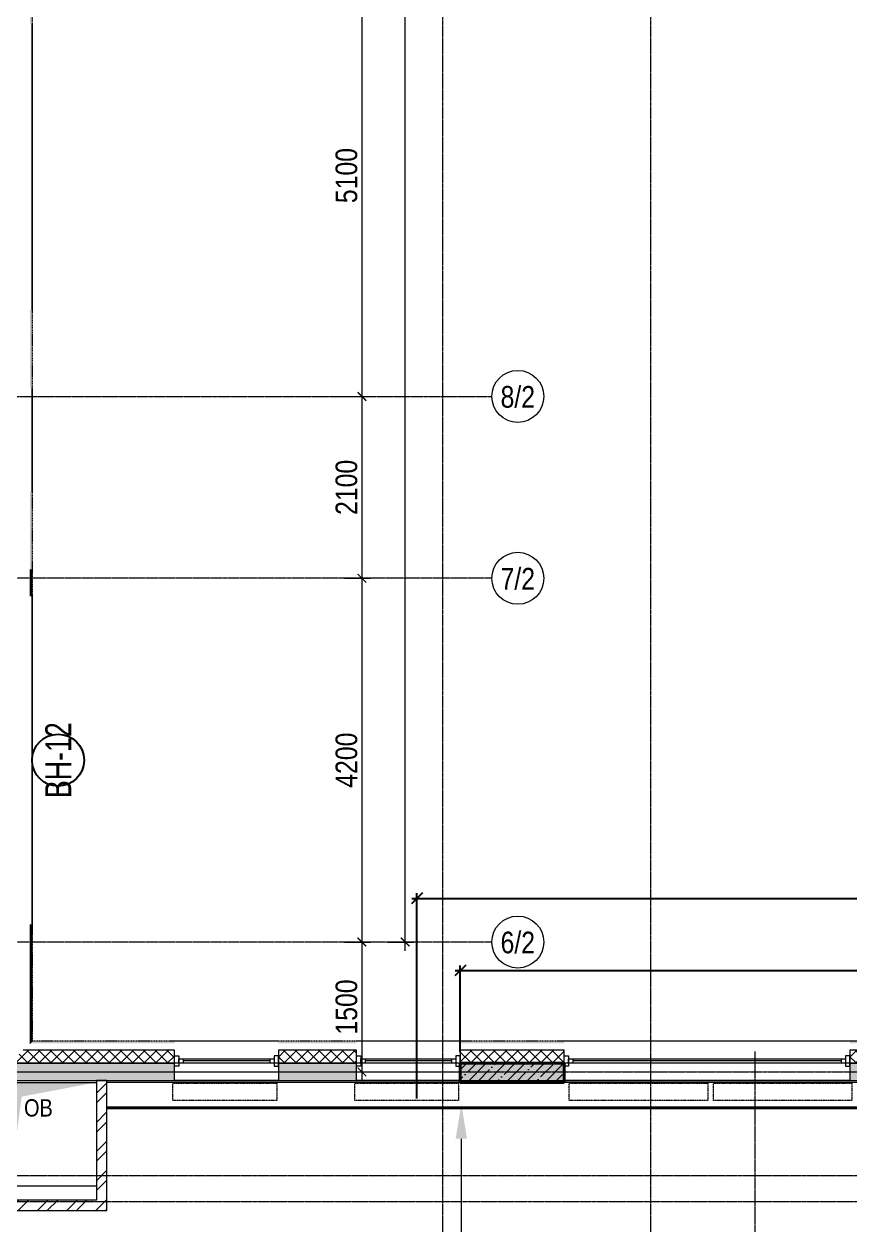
# Model space of a CAD drawing. Header units: millimetres. Extents: x -65509 to 912790, y 446 to 713294.
# Drawn here: x 208157 to 217695, y 139008 to 152875 of the extents above; entities that cross this region are included whole.
import ezdxf
from ezdxf import colors
from ezdxf.entities.mleader import LeaderData, LeaderLine
from ezdxf.enums import TextEntityAlignment as Align
from ezdxf.math import Vec2, Vec3

# ---------------------------------------------------------------- set-up
doc = ezdxf.new("R2010")
doc.units = ezdxf.units.MM
for name, pattern in [('CENTER2', [28.575, 19.05, -3.175, 3.175, -3.175]), ('DASHED', [19.05, 12.7, -6.35]), ('HIDDEN2', [4.7625, 3.175, -1.5875])]:
    doc.linetypes.add(name, pattern=pattern)
doc.layers.get('Defpoints').update_dxf_attribs({"color": 250})
for name, color, linetype, lineweight in [('A-Wall-Open', 250, 'Continuous', 5), ('A-Wall_Материал_Газоблок_Контур', 250, 'Continuous', 0), ('АР_Витраж марка', 250, 'Continuous', 9), ('АР_Колонны', 250, 'Continuous', 30), ('АР_Окна', 250, 'Continuous', 5), ('АР_Стены ЖБ', 250, 'Continuous', 35), ('АР_Стены кирпич', 250, 'Continuous', 20), ('АР_Стены ПЕНОблок', 250, 'Continuous', 20), ('АР_Утеплитель', 250, 'Continuous', 0), ('АР_Штриховка', 250, 'Continuous', 0), ('КМ_Фахверки', 250, 'Continuous', 25), ('ОВ_Шахты', 250, 'Continuous', 5), ('Размеры зашивки ГКЛ', 250, 'Continuous', 0), ('РД_Оси_100', 250, 'Continuous', 0), ('РД_Оси_размер', 250, 'Continuous', 0)]:
    doc.layers.add(name, color=color, linetype=linetype, lineweight=lineweight)
doc.layers.add('АР_Делит', color=250, linetype='Continuous', lineweight=0, plot=False)
doc.layers.add('РД_Витраж_проем', color=250, linetype='Continuous', lineweight=0, plot=False)
doc.layers.add('АР_Отопительные приборы', color=1, linetype='HIDDEN2', lineweight=0, true_color=0xff0000)
doc.layers.add('Зашивка радиаторов тип 1 (фанера и МДФ)', color=7, linetype='Continuous', lineweight=0, true_color=0x000085)
doc.layers.add('СПДС_РАЗМЕРЫ', color=250, linetype='Continuous')
doc.styles.add('Arial_09', font='ARIALN.TTF', dxfattribs={"width": 0.9})
doc.styles.add('style1', font='ARIALN.TTF')
doc.styles.add('ккк', font='isocpeur.ttf', dxfattribs={"width": 0.85, "oblique": 15})
doc.dimstyles.new('Dim100_ареал', dxfattribs={"dimscale": 100, "dimtxt": 2.5, "dimasz": 1, "dimexe": 1, "dimexo": 1, "dimgap": 0.5, "dimtad": 1, "dimzin": 12, "dimdsep": 46, "dimtxsty": 'style1', "dimblk": 'ARCHTICK', "dimcen": 1, "dimdle": 1, "dimclrd": 256, "dimclre": 256, "dimaunit": 1, "dimadec": 0, "dimazin": 3, "dimtfac": 1, "dimtmove": 1, "dimatfit": 3, "dimldrblk": 'OPEN30', "dimfxl": 4, "dimfxlon": 1, "dimtolj": 1, "dimtzin": 0, "dimlwd": 9, "dimlwe": 9, "dimarcsym": 0})
doc.dimstyles.new('scale_100', dxfattribs={"dimtxt": 250, "dimasz": 125, "dimexe": 60, "dimexo": 100, "dimgap": 30, "dimtad": 1, "dimdec": 0, "dimdsep": 46, "dimtxsty": 'style1', "dimblk": 'OBLIQUE', "dimcen": 150, "dimdle": 60, "dimclrd": 256, "dimclre": 256, "dimclrt": 256, "dimadec": 0, "dimazin": 0, "dimtfac": 1, "dimtdec": 0, "dimtmove": 1, "dimatfit": 3, "dimldrblk": 'OBLIQUE', "dimfxl": 1, "dimtolj": 1, "dimtzin": 0, "dimarcsym": 0})

# ---------------------------------------------------------------- blocks, each defined once
blk = doc.blocks.new('A-iden')
at = {"linetype": 'Continuous', "lineweight": 5}
blk.add_circle((0, -4), 3, dxfattribs=at)
at = {"color": 0, "linetype": 'Continuous', "lineweight": 20, "style": 'ккк', "width": 0.85}
blk.add_attdef('ID', text='', height=8, dxfattribs=at).set_placement((0.31, -3.85), align=Align.MIDDLE_CENTER)
blk = doc.blocks.new('_ArchTick')
at = {"color": 0, "linetype": 'ByBlock', "const_width": 0.15}
blk.add_lwpolyline([(-0.5, -0.5), (0.5, 0.5)], dxfattribs=at)
blk = doc.blocks.new('*D229')
at = {"layer": 'Defpoints', "color": 0, "transparency": 16777216}
for p in [(68364, 68320), (70364, 68320), (68364, 15000)]:
    blk.add_point(p, dxfattribs=at)
at = {"layer": 'РД_Оси_размер', "color": 0, "lineweight": 5, "transparency": 16777216}
for p, q in [((70364, 14900), (70364, 68420)), ((70164, 68320), (70464, 68320)), ((70164, 15000), (70464, 15000))]:
    blk.add_line(p, q, dxfattribs=at)
at = {"layer": 'РД_Оси_размер', "color": 0, "lineweight": 5, "transparency": 16777216, "xscale": 100, "yscale": 100, "zscale": 100}
for p, rotation in [((70364, 68320), 90), ((70364, 15000), 270)]:
    blk.add_blockref('_ArchTick', p, dxfattribs=dict(at, rotation=rotation))
at = {"layer": 'РД_Оси_размер', "color": 0, "transparency": 16777216, "insert": (70186, 41660), "char_height": 250, "attachment_point": 5, "rotation": 90, "style": 'style1'}
blk.add_mtext('\\A1;53320', dxfattribs=at)
blk = doc.blocks.new('_Open30')
at = {"color": 0, "linetype": 'ByBlock', "lineweight": -2}
for p, q in [((-1, 0.27), (0, 0)), ((0, 0), (-1, -0.27)), ((0, 0), (-1, 0))]:
    blk.add_line(p, q, dxfattribs=at)
blk = doc.blocks.new('*D202')
at = {"layer": 'Defpoints', "color": 0, "transparency": 16777216}
for p in [(68364, 26400), (68364, 21300), (69864, 21300)]:
    blk.add_point(p, dxfattribs=at)
at = {"layer": 'РД_Оси_размер', "color": 0, "lineweight": 5, "transparency": 16777216}
for p, q in [((69864, 26500), (69864, 21200)), ((69664, 26400), (69964, 26400)), ((69664, 21300), (69964, 21300))]:
    blk.add_line(p, q, dxfattribs=at)
at = {"layer": 'РД_Оси_размер', "color": 0, "lineweight": 5, "transparency": 16777216, "xscale": 100, "yscale": 100, "zscale": 100}
for p, rotation in [((69864, 26400), 90), ((69864, 21300), 270)]:
    blk.add_blockref('_ArchTick', p, dxfattribs=dict(at, rotation=rotation))
at = {"layer": 'РД_Оси_размер', "color": 0, "transparency": 16777216, "insert": (69686, 23850), "char_height": 250, "attachment_point": 5, "rotation": 90, "style": 'style1'}
blk.add_mtext('\\A1;5100', dxfattribs=at)
blk = doc.blocks.new('*D215')
at = {"layer": 'Defpoints', "color": 0, "transparency": 16777216}
for p in [(68364, 21300), (68364, 19200), (69864, 19200)]:
    blk.add_point(p, dxfattribs=at)
at = {"layer": 'РД_Оси_размер', "color": 0, "lineweight": 5, "transparency": 16777216}
for p, q in [((69864, 21400), (69864, 19100)), ((69664, 21300), (69964, 21300)), ((69664, 19200), (69964, 19200))]:
    blk.add_line(p, q, dxfattribs=at)
at = {"layer": 'РД_Оси_размер', "color": 0, "lineweight": 5, "transparency": 16777216, "xscale": 100, "yscale": 100, "zscale": 100}
for p, rotation in [((69864, 21300), 90), ((69864, 19200), 270)]:
    blk.add_blockref('_ArchTick', p, dxfattribs=dict(at, rotation=rotation))
at = {"layer": 'РД_Оси_размер', "color": 0, "transparency": 16777216, "insert": (69686, 20250), "char_height": 250, "attachment_point": 5, "rotation": 90, "style": 'style1'}
blk.add_mtext('\\A1;2100', dxfattribs=at)
blk = doc.blocks.new('*D216')
at = {"layer": 'Defpoints', "color": 0, "transparency": 16777216}
for p in [(68364, 19200), (68364, 15000), (69864, 15000)]:
    blk.add_point(p, dxfattribs=at)
at = {"layer": 'РД_Оси_размер', "color": 0, "lineweight": 5, "transparency": 16777216}
for p, q in [((69864, 19300), (69864, 14900)), ((69664, 19200), (69964, 19200)), ((69664, 15000), (69964, 15000))]:
    blk.add_line(p, q, dxfattribs=at)
at = {"layer": 'РД_Оси_размер', "color": 0, "lineweight": 5, "transparency": 16777216, "xscale": 100, "yscale": 100, "zscale": 100}
for p, rotation in [((69864, 19200), 90), ((69864, 15000), 270)]:
    blk.add_blockref('_ArchTick', p, dxfattribs=dict(at, rotation=rotation))
at = {"layer": 'РД_Оси_размер', "color": 0, "transparency": 16777216, "insert": (69686, 17100), "char_height": 250, "attachment_point": 5, "rotation": 90, "style": 'style1'}
blk.add_mtext('\\A1;4200', dxfattribs=at)
blk = doc.blocks.new('*D203')
at = {"layer": 'Defpoints', "color": 0, "transparency": 16777216}
for p in [(68364, 15000), (68364, 13500), (69864, 13500)]:
    blk.add_point(p, dxfattribs=at)
at = {"layer": 'РД_Оси_размер', "color": 0, "lineweight": 5, "transparency": 16777216}
for p, q in [((69664, 15000), (69964, 15000)), ((69864, 15100), (69864, 13400)), ((69664, 13500), (69964, 13500))]:
    blk.add_line(p, q, dxfattribs=at)
at = {"layer": 'РД_Оси_размер', "color": 0, "lineweight": 5, "transparency": 16777216, "xscale": 100, "yscale": 100, "zscale": 100}
for p, rotation in [((69864, 15000), 90), ((69864, 13500), 270)]:
    blk.add_blockref('_ArchTick', p, dxfattribs=dict(at, rotation=rotation))
at = {"layer": 'РД_Оси_размер', "color": 0, "transparency": 16777216, "insert": (69686, 14250), "char_height": 250, "attachment_point": 5, "rotation": 90, "style": 'style1'}
blk.add_mtext('\\A1;1500', dxfattribs=at)
blk = doc.blocks.new('otv')
at = {"linetype": 'Continuous'}
blk.add_lwpolyline([(0, -1), (0, 0), (1, 0), (1, -1)], close=True, dxfattribs=at)
blk.add_solid([(0, -1), (0, 0), (0.135, -0.137), (1, 0)], dxfattribs=at)
blk = doc.blocks.new('_Oblique')
at = {"color": 0, "linetype": 'ByBlock', "lineweight": -2}
blk.add_line((-0.5, -0.5), (0.5, 0.5), dxfattribs=at)
blk = doc.blocks.new('*D905')
at = {"layer": 'Defpoints', "color": 0, "lineweight": 25, "transparency": 16777216}
for p in [(225650, 142779), (212695, 140368), (225650, 140368)]:
    blk.add_point(p, dxfattribs=at)
at = {"layer": 'СПДС_РАЗМЕРЫ', "lineweight": -2, "transparency": 16777216}
for p, q in [((212695, 140468), (212695, 142839)), ((225650, 140468), (225650, 142839)), ((212635, 142779), (225710, 142779))]:
    blk.add_line(p, q, dxfattribs=at)
at = {"layer": 'СПДС_РАЗМЕРЫ', "lineweight": -2, "transparency": 16777216, "xscale": 125, "yscale": 125, "zscale": 125, "rotation": 180}
blk.add_blockref('_Oblique', (212695, 142779), dxfattribs=at)
at = {"layer": 'СПДС_РАЗМЕРЫ', "lineweight": -2, "transparency": 16777216, "xscale": 125, "yscale": 125, "zscale": 125}
blk.add_blockref('_Oblique', (225650, 142779), dxfattribs=at)
at = {"layer": 'СПДС_РАЗМЕРЫ', "lineweight": 0, "transparency": 16777216, "insert": (219173, 142936), "char_height": 250, "attachment_point": 5, "style": 'style1'}
blk.add_mtext('\\A1;12955', dxfattribs=at)
blk = doc.blocks.new('*D906')
at = {"layer": 'Defpoints', "color": 0, "lineweight": 25, "transparency": 16777216}
for p in [(225650, 141946), (213195, 140903), (225650, 139535)]:
    blk.add_point(p, dxfattribs=at)
at = {"layer": 'СПДС_РАЗМЕРЫ', "lineweight": -2, "transparency": 16777216}
for p, q in [((213195, 141003), (213195, 142006)), ((225650, 139635), (225650, 142006)), ((213135, 141946), (225710, 141946))]:
    blk.add_line(p, q, dxfattribs=at)
at = {"layer": 'СПДС_РАЗМЕРЫ', "lineweight": -2, "transparency": 16777216, "xscale": 125, "yscale": 125, "zscale": 125, "rotation": 180}
blk.add_blockref('_Oblique', (213195, 141946), dxfattribs=at)
at = {"layer": 'СПДС_РАЗМЕРЫ', "lineweight": -2, "transparency": 16777216, "xscale": 125, "yscale": 125, "zscale": 125}
blk.add_blockref('_Oblique', (225650, 141946), dxfattribs=at)
at = {"layer": 'СПДС_РАЗМЕРЫ', "lineweight": 0, "transparency": 16777216, "insert": (219423, 142103), "char_height": 250, "attachment_point": 5, "style": 'style1'}
blk.add_mtext('\\A1;12455', dxfattribs=at)
blk = doc.blocks.new('МаркаВитража1')
at = {"layer": 'Defpoints'}
blk.add_circle((0, 0), 3, dxfattribs=at)
at = {"color": 0, "linetype": 'ByBlock', "lineweight": -2, "style": 'Arial_09', "width": 0.9}
blk.add_attdef('АР-ОКНО:НАИМЕНОВАНИЕ', text='', height=3, dxfattribs=at).set_placement((0, 0), align=Align.MIDDLE)
blk = doc.blocks.new('СОШ_2200_АР_ОСИ_М100_28.05.24')
at = {"layer": 'АР_Делит', "color": 5, "linetype": 'DASHED'}
blk.add_lwpolyline([(114955, 135155), (114955, -355), (93595.036, -355), (93595.036, 13855), (94145, 13855), (94145, 68320), (66055, 68320), (66055, 13857.73), (83455, 13857.73), (83455, -355), (45245, -355), (45245, 13145), (44695, 13145), (44695, 26755), (45245, 26755), (45245, 68320), (20455, 68320), (20455, 26755), (27955, 26755), (27955, 13145), (-355, 13145), (-355, 100855), (37145, 100855), (37145, 129155)], dxfattribs=at)
at = {"layer": 'РД_Оси_100', "linetype": 'CENTER2'}
for p, q in [((73200, -6155), (73200, 139938.679)), ((70800, -6155), (70800, 90900)), ((71363.995, 19200), (33000, 19200)), ((71363.995, 15000), (33000, 15000)), ((33000, 13500), (85055, 13500)), ((65700, 13500), (71364.045, 13500))]:
    blk.add_line(p, q, dxfattribs=at)
for points in [[(33000, 21300), (71363.995, 21300)], [(74400, 13738.107), (74400, -6155)], [(85055, 12300), (33500, 12300), (33000, 12450)], [(85055, 12000), (33500, 12000), (33000, 11850)]]:
    blk.add_lwpolyline(points, dxfattribs=at)
at = {"layer": 'РД_Оси_100', "color": 0}
ref = blk.add_blockref('A-iden', (71663.995, 21700), dxfattribs=dict(at, xscale=100, yscale=100, zscale=100))
ref.add_attrib('ID', '8/2', dxfattribs={"layer": '0', "linetype": 'Continuous', "height": 250, "style": 'style1'}).set_placement((71663.995, 21300), align=Align.MIDDLE)
ref = blk.add_blockref('A-iden', (71663.995, 19600), dxfattribs=dict(at, xscale=100, yscale=100, zscale=100))
ref.add_attrib('ID', '7/2', dxfattribs={"layer": '0', "linetype": 'Continuous', "height": 250, "style": 'style1'}).set_placement((71663.995, 19200), align=Align.MIDDLE)
ref = blk.add_blockref('A-iden', (71663.995, 15400), dxfattribs=dict(at, xscale=100, yscale=100, zscale=100))
ref.add_attrib('ID', '6/2', dxfattribs={"layer": '0', "linetype": 'Continuous', "height": 250, "style": 'style1'}).set_placement((71663.995, 15000), align=Align.MIDDLE)
at = {"layer": 'РД_Оси_размер'}
for base, p1, p2, picture, middle in [((70363.995, 68320), (68363.995, 15000), (68363.995, 68320), '*D229', (70186.352, 41660)), ((69863.995, 21300), (68363.995, 26400), (68363.995, 21300), '*D202', (69686.352, 23850)), ((69863.995, 19200), (68363.995, 21300), (68363.995, 19200), '*D215', (69686.352, 20250)), ((69863.995, 15000), (68363.995, 19200), (68363.995, 15000), '*D216', (69686.352, 17100)), ((69863.995, 13500), (68363.995, 15000), (68363.995, 13500), '*D203', (69686.352, 14250))]:
    dim = blk.add_linear_dim(base=base, p1=p1, p2=p2, angle=90, dimstyle='Dim100_ареал', dxfattribs=at)
    dim.commit()
    dim.dimension.update_dxf_attribs({"geometry": picture, "text_midpoint": middle})

msp = doc.modelspace()

# ---------------------------------------------------------------- hatches: boundary and pattern name
at = {"layer": 'АР_Штриховка', "linetype": 'Continuous', "lineweight": 0}
h = msp.add_hatch(dxfattribs=at)
h.set_pattern_fill('_U', color=256, angle=-360, style=0, pattern_type=0)
h.set_pattern_definition([(360, (142195.1574, 127275.0729), (3e-17, 1), [])])
h.paths.add_polyline_path([(208250.157, 195595.073), (208225.157, 195620.073), (208225.157, 194775.073), (208250.157, 194775.073)], flags=0)
h.paths.add_polyline_path([(208250.157, 193275.073), (208225.157, 193275.073), (208225.157, 192375.073), (208250.157, 192375.073)], flags=0)
h.paths.add_polyline_path([(208250.157, 189075.073), (208225.157, 189075.073), (208225.157, 188175.073), (208250.157, 188175.073)], flags=0)
h.paths.add_polyline_path([(208250.157, 186975.073), (208225.157, 186975.073), (208225.157, 186075.073), (208250.157, 186075.073)], flags=0)
h.paths.add_polyline_path([(208250.157, 182775.073), (208225.157, 182775.073), (208225.157, 180975.073), (208250.157, 180975.073)], flags=0)
h.paths.add_polyline_path([(208250.157, 177675.073), (208225.157, 177675.073), (208225.157, 176775.073), (208250.157, 176775.073)], flags=0)
h.paths.add_polyline_path([(208250.157, 175575.073), (208225.157, 175575.073), (208225.157, 174675.073), (208250.157, 174675.073)], flags=0)
h.paths.add_polyline_path([(208250.157, 173475.073), (208225.157, 173475.073), (208225.157, 171375.073), (208250.157, 171375.073)], flags=0)
h.paths.add_polyline_path([(208250.157, 170175.073), (208225.157, 170175.073), (208225.157, 169275.073), (208250.157, 169275.073)], flags=0)
h.paths.add_polyline_path([(208250.157, 168075.073), (208225.157, 168075.073), (208225.157, 167175.073), (208250.157, 167175.073)], flags=0)
h.paths.add_polyline_path([(208250.157, 163875.073), (208225.157, 163875.073), (208225.157, 162075.073), (208250.157, 162075.073)], flags=0)
h.paths.add_polyline_path([(208250.157, 160875.073), (208225.157, 160875.073), (208225.157, 159975.073), (208250.157, 159975.073)], flags=0)
h.paths.add_polyline_path([(208250.157, 158775.073), (208225.157, 158775.073), (208225.157, 157875.073), (208250.157, 157875.073)], flags=0)
h.paths.add_polyline_path([(208250.157, 154575.073), (208225.157, 154575.073), (208225.157, 152875.074), (208250.157, 152875.074)], flags=0)
h.paths.add_polyline_path([(208250.157, 149575.074), (208225.157, 149575.074), (208225.157, 148675.074), (208250.157, 148675.074)], flags=0)
h.paths.add_polyline_path([(208250.157, 147475.074), (208225.157, 147475.074), (208225.157, 146575.072), (208250.157, 146575.072)], flags=0)
h = msp.add_hatch(dxfattribs=at)
h.set_pattern_fill('_U', color=256, angle=-360, style=0, pattern_type=0)
h.set_pattern_definition([(360, (142195.1574, 127275.0729), (-4e-16, 1), [])])
h.paths.add_polyline_path([(208250.159, 146575.072), (208225.159, 146575.072), (208225.159, 146275.073), (208250.159, 146275.073)], flags=0)
h.paths.add_polyline_path([(208250.157, 142475.073), (208225.157, 142475.073), (208225.156, 141105.073), (208250.156, 141130.073)], flags=0)
h = msp.add_hatch(dxfattribs=at)
h.set_pattern_fill('_U', color=256, style=0, pattern_type=0)
h.set_pattern_definition([(360, (142195.1574, 127275.0729), (2e-14, 1), [])])
h.paths.add_polyline_path([(208250.156, 141130.073), (208225.156, 141105.073), (209895.158, 141105.073), (209895.158, 141130.073)], flags=0)
h.paths.add_polyline_path([(211095.158, 141130.073), (211095.158, 141105.073), (211995.157, 141105.073), (211995.157, 141130.073)], flags=0)
h.paths.add_polyline_path([(213195.157, 141130.073), (213195.157, 141105.073), (214395.094, 141105.073), (214395.094, 141130.073)], flags=0)
h.paths.add_polyline_path([(217695.094, 141130.073), (217695.094, 141105.073), (218595.157, 141105.073), (218595.157, 141130.073)], flags=0)
h.paths.add_polyline_path([(221895.157, 141130.073), (221895.157, 141105.073), (223295.157, 141105.073), (223295.157, 141130.073)], flags=0)
h.paths.add_polyline_path([(224495.157, 141130.073), (224495.157, 141105.073), (225625.157, 141105.073), (225650.157, 141130.073)], flags=0)
h = msp.add_hatch(dxfattribs=at)
h.set_pattern_fill('ANSI37', color=256, scale=30, style=0)
h.set_pattern_definition([(45, (142195.16, 127275.07), (-67.35192, 67.35192), []), (135, (142195.16, 127275.07), (-67.35192, -67.35192), [])])
h.paths.add_polyline_path([(208145.156, 141025.073), (207995.156, 140875.073), (209895.158, 140875.073), (209895.158, 141025.073)], flags=0)
h.paths.add_polyline_path([(211095.158, 141025.073), (211095.158, 140875.073), (211995.157, 140875.073), (211995.157, 141025.073)], flags=0)
h.paths.add_polyline_path([(213195.157, 141025.073), (213195.157, 140875.073), (214395.094, 140875.073), (214395.094, 141025.073)], flags=0)
h.paths.add_polyline_path([(217695.094, 141025.073), (217695.094, 140875.073), (218595.157, 140875.073), (218595.157, 141025.073)], flags=0)
h.paths.add_polyline_path([(221895.157, 141025.073), (221895.157, 140875.073), (223295.157, 140875.073), (223295.157, 141025.073)], flags=0)
h.paths.add_polyline_path([(224495.157, 141025.073), (224495.157, 140875.073), (225395.157, 140875.073), (225545.157, 141025.073)], flags=0)
h = msp.add_hatch(dxfattribs=at)
h.set_pattern_fill('AR-CONC', color=256, style=0)
h.set_pattern_definition([(50, (142195.16, 127275.07), (182.18467, -15.93909), [19.05, -209.55]), (355, (142195.16, 127275.07), (-35.24342, 191.05685), [15.24, -167.6406]), (100.45144, (142210.34, 127273.74), (146.94125, 175.11775), [16.19, -178.09024]), (46.1842, (142195.16, 127325.87), (271.07904, -42.0423), [28.575, -314.325]), (96.63556, (142217.75, 127322.37), (237.4041, 247.4261), [24.285, -267.1356]), (351.18415, (142195.16, 127325.87), (237.4041, 247.4261), [22.86, -251.4597]), (21, (142220.56, 127313.17), (151.6144, -102.2652), [19.05, -209.55]), (326, (142220.56, 127313.17), (61.80203, 184.18797), [15.24, -167.64]), (71.45144, (142233.2, 127304.65), (213.41642, 81.92277), [16.19, -178.08994]), (37.5, (142195.16, 127275.07), (3.088603, 84.55504), [0, -165.608, 0, -170.18, 0, -168.275]), (7.5, (142195.16, 127275.07), (66.81966, 100.18057), [0, -97.028, 0, -161.798, 0, -64.135]), (327.5, (142138.515, 127275.07), (135.590595, -5.728744), [0, -63.5, 0, -198.12, 0, -262.89]), (317.5, (142113.12, 127275.07), (148.12918, 25.42649), [0, -82.55, 0, -131.572, 0, -186.69])])
h.paths.add_polyline_path([(207995.156, 140875.073), (207995.156, 140675.073), (209895.158, 140675.073), (209895.158, 140875.073)], flags=0)
h.paths.add_polyline_path([(211095.158, 140875.073), (211095.158, 140675.073), (211995.157, 140675.073), (211995.157, 140875.073)], flags=0)
h.paths.add_polyline_path([(213195.157, 140875.073), (213195.157, 140675.073), (214395.094, 140675.073), (214395.094, 140875.073)], flags=0)
h.paths.add_polyline_path([(217695.094, 140875.073), (217695.094, 140675.073), (218595.157, 140675.073), (218595.157, 140875.073)], flags=0)
h.paths.add_polyline_path([(221895.157, 140875.073), (221895.157, 140675.073), (223295.157, 140675.073), (223295.157, 140875.073)], flags=0)
h.paths.add_polyline_path([(224495.157, 140875.073), (224495.157, 140675.073), (225195.157, 140675.073), (225395.157, 140875.073)], flags=0)
at = {"layer": 'АР_Штриховка', "linetype": 'Continuous', "lineweight": 5}
h = msp.add_hatch(dxfattribs=at)
h.set_pattern_fill('ANSI35', color=256, scale=25, angle=-360, style=0)
h.set_pattern_definition([(45, (142195.16, 127275.07), (-112.2532, 112.2532), []), (45, (142307.41, 127275.07), (-112.2532, 112.2532), [198.4375, -39.6875, 0, -39.6875])])
h.paths.add_polyline_path([(214395.157, 140655.073), (213195.157, 140655.073), (213195.157, 140875.073), (214395.157, 140875.073)], flags=0)
at = {"layer": 'АР_Штриховка', "linetype": 'Continuous', "lineweight": 0}
h = msp.add_hatch(dxfattribs=at)
h.set_pattern_fill('ANSI32', color=256, scale=25, angle=-360, style=0)
h.set_pattern_definition([(45, (142195.16, 127275.07), (-168.3798, 168.3798), []), (45, (142307.4, 127275.07), (-168.3798, 168.3798), [])])
h.paths.add_polyline_path([(209114.741, 140675.073), (208994.741, 140675.073), (208994.741, 139295.073), (209114.741, 139175.073)], flags=0)
h = msp.add_hatch(dxfattribs=at)
h.set_pattern_fill('ANSI32', color=256, scale=25, style=0)
h.set_pattern_definition([(45, (142195.16, 127275.07), (-168.3798, 168.3798), []), (45, (142307.4, 127275.07), (-168.3798, 168.3798), [])])
h.paths.add_polyline_path([(209114.741, 139175.073), (208994.741, 139295.073), (207995.156, 139295.073), (207995.156, 139175.073)], flags=0)

# ---------------------------------------------------------------- linework, layer by layer
at = {"layer": 'A-Wall-Open', "linetype": 'Continuous', "lineweight": 5}
msp.add_line((208250.159, 146275.073), (208250.157, 142475.073), dxfattribs=at)
at = {"layer": 'A-Wall_Материал_Газоблок_Контур', "linetype": 'Continuous', "lineweight": 0}
for p, q in [((208250.157, 149575.074), (208250.157, 152875.074)), ((208250.157, 147475.074), (208250.157, 148675.074)), ((211095.158, 141130.073), (209895.158, 141130.073)), ((213195.157, 141130.073), (211995.157, 141130.073)), ((217695.094, 141130.073), (214395.094, 141130.073)), ((209895.158, 140675.073), (211095.158, 140675.073)), ((211995.157, 140675.073), (213195.157, 140675.073)), ((214395.094, 140675.073), (217695.094, 140675.073))]:
    msp.add_line(p, q, dxfattribs=at)
at = {"layer": 'АР_Колонны', "linetype": 'HIDDEN2', "lineweight": 25}
for p, q in [((213195.157, 140875.073), (214395.157, 140875.073)), ((213195.157, 140655.073), (213195.157, 140875.073)), ((214395.157, 140875.073), (214395.157, 140655.073)), ((214395.157, 140655.073), (213195.157, 140655.073))]:
    msp.add_line(p, q, dxfattribs=at)
at = {"layer": 'АР_Колонны', "linetype": 'Continuous', "lineweight": 35}
for p, q in [((213195.157, 140875.073), (213195.157, 140655.073)), ((214395.157, 140875.073), (213195.157, 140875.073)), ((213195.157, 140655.073), (213195.157, 140875.073)), ((213195.157, 140875.073), (214395.157, 140875.073)), ((214395.157, 140655.073), (214395.157, 140875.073)), ((214395.157, 140875.073), (214395.157, 140655.073)), ((213195.157, 140655.073), (214395.157, 140655.073)), ((214395.157, 140655.073), (213195.157, 140655.073))]:
    msp.add_line(p, q, dxfattribs=at)
at = {"layer": 'АР_Окна', "linetype": 'Continuous', "lineweight": 5}
for p, q in [((208250.157, 152875.074), (208250.157, 149575.074)), ((208250.157, 148675.074), (208250.157, 147475.074)), ((211095.158, 141130.073), (209895.158, 141130.073)), ((213195.157, 141130.073), (211995.157, 141130.073)), ((217695.094, 141130.073), (214395.094, 141130.073)), ((209995.158, 140927.573), (209995.158, 140877.573)), ((210995.158, 140902.573), (209995.158, 140902.573)), ((210995.158, 140927.573), (210995.158, 140877.573)), ((212095.157, 140927.573), (212095.157, 140877.573)), ((213095.157, 140902.573), (212095.157, 140902.573)), ((213095.157, 140927.573), (213095.157, 140877.573)), ((214495.094, 140927.573), (214495.094, 140877.573)), ((217595.094, 140902.573), (214495.094, 140902.573)), ((217595.094, 140927.573), (217595.094, 140877.573)), ((211095.158, 140675.073), (209895.158, 140675.073)), ((213195.157, 140675.073), (211995.157, 140675.073)), ((217695.094, 140675.073), (214395.094, 140675.073))]:
    msp.add_line(p, q, dxfattribs=at)
for points in [[(209945.158, 140842.573), (209895.158, 140842.573), (209895.158, 140962.573), (209945.158, 140962.573)], [(211045.158, 140927.573), (211045.158, 140877.573), (209945.158, 140877.573), (209945.158, 140927.573)], [(211045.158, 140842.573), (211095.158, 140842.573), (211095.158, 140962.573), (211045.158, 140962.573)], [(212045.157, 140842.573), (211995.157, 140842.573), (211995.157, 140962.573), (212045.157, 140962.573)], [(213145.157, 140927.573), (213145.157, 140877.573), (212045.157, 140877.573), (212045.157, 140927.573)], [(213145.157, 140842.573), (213195.157, 140842.573), (213195.157, 140962.573), (213145.157, 140962.573)], [(214445.094, 140842.573), (214395.094, 140842.573), (214395.094, 140962.573), (214445.094, 140962.573)], [(217645.094, 140927.573), (217645.094, 140877.573), (214445.094, 140877.573), (214445.094, 140927.573)], [(217645.094, 140842.573), (217695.094, 140842.573), (217695.094, 140962.573), (217645.094, 140962.573)]]:
    msp.add_lwpolyline(points, close=True, dxfattribs=at)
at = {"layer": 'АР_Отопительные приборы'}
for points in [[(209876.009, 140645.073), (211076.009, 140645.073), (211076.009, 140445.073), (209876.009, 140445.073)], [(211976.008, 140645.073), (213176.008, 140645.073), (213176.008, 140445.073), (211976.008, 140445.073)], [(214452.843, 140645.073), (216052.843, 140645.073), (216052.843, 140445.073), (214452.843, 140445.073)], [(216118.076, 140645.073), (217718.076, 140645.073), (217718.076, 140445.073), (216118.076, 140445.073)]]:
    msp.add_lwpolyline(points, close=True, dxfattribs=at)
at = {"layer": 'АР_Стены ЖБ', "linetype": 'Continuous', "lineweight": 40}
for p, q in [((213195.157, 140655.073), (213195.157, 140875.073)), ((213195.157, 140875.073), (214395.157, 140875.073)), ((214395.157, 140875.073), (214395.157, 140655.073)), ((214395.157, 140655.073), (213195.157, 140655.073))]:
    msp.add_line(p, q, dxfattribs=at)
at = {"layer": 'АР_Стены кирпич', "linetype": 'Continuous', "lineweight": 20}
for p, q in [((209114.741, 140675.073), (208994.741, 140675.073)), ((208994.741, 140675.073), (208994.741, 139295.073)), ((209114.741, 139175.073), (209114.741, 140675.073)), ((208994.741, 139295.073), (207995.156, 139295.073)), ((207995.156, 139175.073), (209114.741, 139175.073))]:
    msp.add_line(p, q, dxfattribs=at)
at = {"layer": 'АР_Стены ПЕНОблок', "linetype": 'Continuous', "lineweight": 20}
for p, q in [((209895.158, 140875.073), (207995.156, 140875.073)), ((209895.158, 140675.073), (209895.158, 140875.073)), ((211095.158, 140875.073), (211095.158, 140675.073)), ((211995.157, 140875.073), (211095.158, 140875.073)), ((211995.157, 140675.073), (211995.157, 140875.073)), ((213195.157, 140875.073), (213195.157, 140675.073)), ((214395.094, 140875.073), (213195.157, 140875.073)), ((214395.094, 140675.073), (214395.094, 140875.073)), ((217695.094, 140875.073), (217695.094, 140675.073)), ((218595.157, 140875.073), (217695.094, 140875.073)), ((207995.156, 140675.073), (209895.158, 140675.073)), ((211095.158, 140675.073), (211995.157, 140675.073)), ((213195.157, 140675.073), (214395.094, 140675.073)), ((217695.094, 140675.073), (218595.157, 140675.073))]:
    msp.add_line(p, q, dxfattribs=at)
at = {"layer": 'АР_Утеплитель', "linetype": 'Continuous', "lineweight": 0}
for p, q in [((209895.158, 141025.073), (208145.156, 141025.073)), ((209895.158, 140875.073), (209895.158, 141025.073)), ((211095.158, 141025.073), (211095.158, 140875.073)), ((211995.157, 141025.073), (211095.158, 141025.073)), ((211995.157, 140875.073), (211995.157, 141025.073)), ((213195.157, 141025.073), (213195.157, 140875.073)), ((214395.094, 141025.073), (213195.157, 141025.073)), ((214395.094, 140875.073), (214395.094, 141025.073)), ((217695.094, 141025.073), (217695.094, 140875.073)), ((218595.157, 141025.073), (217695.094, 141025.073)), ((207995.156, 140875.073), (209895.158, 140875.073)), ((211095.158, 140875.073), (211995.157, 140875.073)), ((213195.157, 140875.073), (214395.094, 140875.073)), ((217695.094, 140875.073), (218595.157, 140875.073))]:
    msp.add_line(p, q, dxfattribs=at)
at = {"layer": 'Зашивка радиаторов тип 1 (фанера и МДФ)', "linetype": 'Continuous', "lineweight": 0}
for p, q in [((224895.157, 140655.073), (209114.689, 140655.073)), ((209114.689, 140355.073), (209114.689, 140655.073)), ((209114.689, 140367.573), (224895.157, 140367.573)), ((224895.157, 140367.573), (209114.689, 140367.573)), ((209114.689, 140355.073), (224895.157, 140355.073))]:
    msp.add_line(p, q, dxfattribs=at)
at = {"layer": 'КМ_Фахверки', "lineweight": 5}
msp.add_lwpolyline([(212895.157, 195850.073), (236595.157, 195849.49), (236595.157, 127175.073), (256895.157, 127175.073), (256895.126, 262175.073), (215195.161, 262175.073), (215195.161, 256175.073), (179595.157, 256175.073), (179595.157, 227875.073), (142095.157, 227875.073), (142095.157, 140675.073), (169895.157, 140675.073), (169895.157, 153775.073), (162395.157, 153775.073), (162395.157, 195850.073), (187695.157, 195850.073), (187695.157, 127175.073), (225395.157, 127175.073), (225395.157, 140875.073), (207995.156, 140875.08), (207995.156, 195850.073), (212896.745, 195850.073)], dxfattribs=at)
at = {"layer": 'РД_Витраж_проем', "linetype": 'Continuous', "lineweight": 0}
msp.add_line((208250.157, 142475.073), (208250.159, 146275.073), dxfattribs=at)

# ---------------------------------------------------------------- block references
at = {"layer": 'АР_Витраж марка', "linetype": 'Continuous', "lineweight": 9, "xscale": 100, "yscale": 100, "zscale": 100, "rotation": 90}
msp.add_blockref('МаркаВитража1', (208550.158, 144375.073), dxfattribs=at).add_auto_attribs({'АР-ОКНО:НАИМЕНОВАНИЕ': 'ВН-12'})
at = {"layer": 'ОВ_Шахты', "xscale": 1000, "yscale": 1200, "zscale": 1400}
msp.add_blockref('otv', (207994.741, 140654.803), dxfattribs=at)
at = {"layer": 'РД_Оси_100'}
msp.add_blockref('СОШ_2200_АР_ОСИ_М100_28.05.24', (142195.157, 127275.073), dxfattribs=at)

# ---------------------------------------------------------------- texts
at = {"layer": 'ОВ_Шахты', "insert": (208323.215, 140359.025), "char_height": 200, "width": 980.50756, "attachment_point": 5, "style": 'style1'}
msp.add_mtext('ОВ', dxfattribs=at)

# ---------------------------------------------------------------- dimensions: what is measured, and where the dimension line sits
at = {"layer": 'СПДС_РАЗМЕРЫ', "lineweight": 0}
for base, p1, p2, picture, middle in [((225650.157, 142778.762), (212695.359, 140368.129), (225650.157, 140368.129), '*D905', (219172.758, 142936.405)), ((225650.157, 141945.528), (213195.157, 140902.573), (225650.157, 139534.896), '*D906', (219422.657, 142103.171))]:
    dim = msp.add_linear_dim(base=base, p1=p1, p2=p2, dimstyle='scale_100', dxfattribs=at)
    dim.commit()
    dim.dimension.update_dxf_attribs({"geometry": picture, "text_midpoint": middle})

# ---------------------------------------------------------------- leaders
at = {"layer": 'Размеры зашивки ГКЛ'}
ml = msp.add_multileader_mtext('Standard', dxfattribs=at)
ml.set_content('\\pxsm1;Тип 1 ', color=(0, 0, 138), style='style1')
ml.set_leader_properties(color=256, linetype='ByLayer', lineweight=9)
ml.build(insert=Vec2(0, 0))
ml.multileader.update_dxf_attribs({"has_dogleg": 0, "text_left_attachment_type": 6, "text_right_attachment_type": 6, "text_bottom_attachment_type": 10, "dogleg_length": 25, "arrow_head_size": 400})
ctx = ml.context
ctx.base_point, ctx.char_height, ctx.arrow_head_size, ctx.landing_gap_size, ctx.plane_origin = Vec3(213204.097, 138378.551), 400, 400, 50, Vec3(206344.909, 131407.987)
ctx.left_attachment, ctx.right_attachment, ctx.top_attachment = 6, 6, 10
notes = []
notes.append((ctx, [(0, (1, 1, 0), (213179.097, 138378.551), (1, 0), 25, [(1, [(213207.515, 140404.465)], 0, [])])]))
ctx.mtext.insert, ctx.mtext.width, ctx.mtext.defined_height, ctx.mtext.line_spacing_factor, ctx.mtext.flow_direction = Vec3(213254.097, 138858.551), 1668.44707, 600, 0.3, 5
for ctx, leaders in notes:
    for number, flags, end, landing, length, lines in leaders:
        leader = LeaderData()
        leader.index, (leader.has_last_leader_line, leader.has_dogleg_vector, leader.attachment_direction) = number, flags
        leader.last_leader_point, leader.dogleg_vector, leader.dogleg_length = Vec3(end), Vec3(landing), length
        for number, points, colour, breaks in lines:
            line = LeaderLine()
            line.index, line.vertices, line.color, line.breaks = number, Vec3.list(points), colors.encode_raw_color(colour), breaks
            leader.lines.append(line)
        ctx.leaders.append(leader)

doc.saveas('drawing.dxf')
